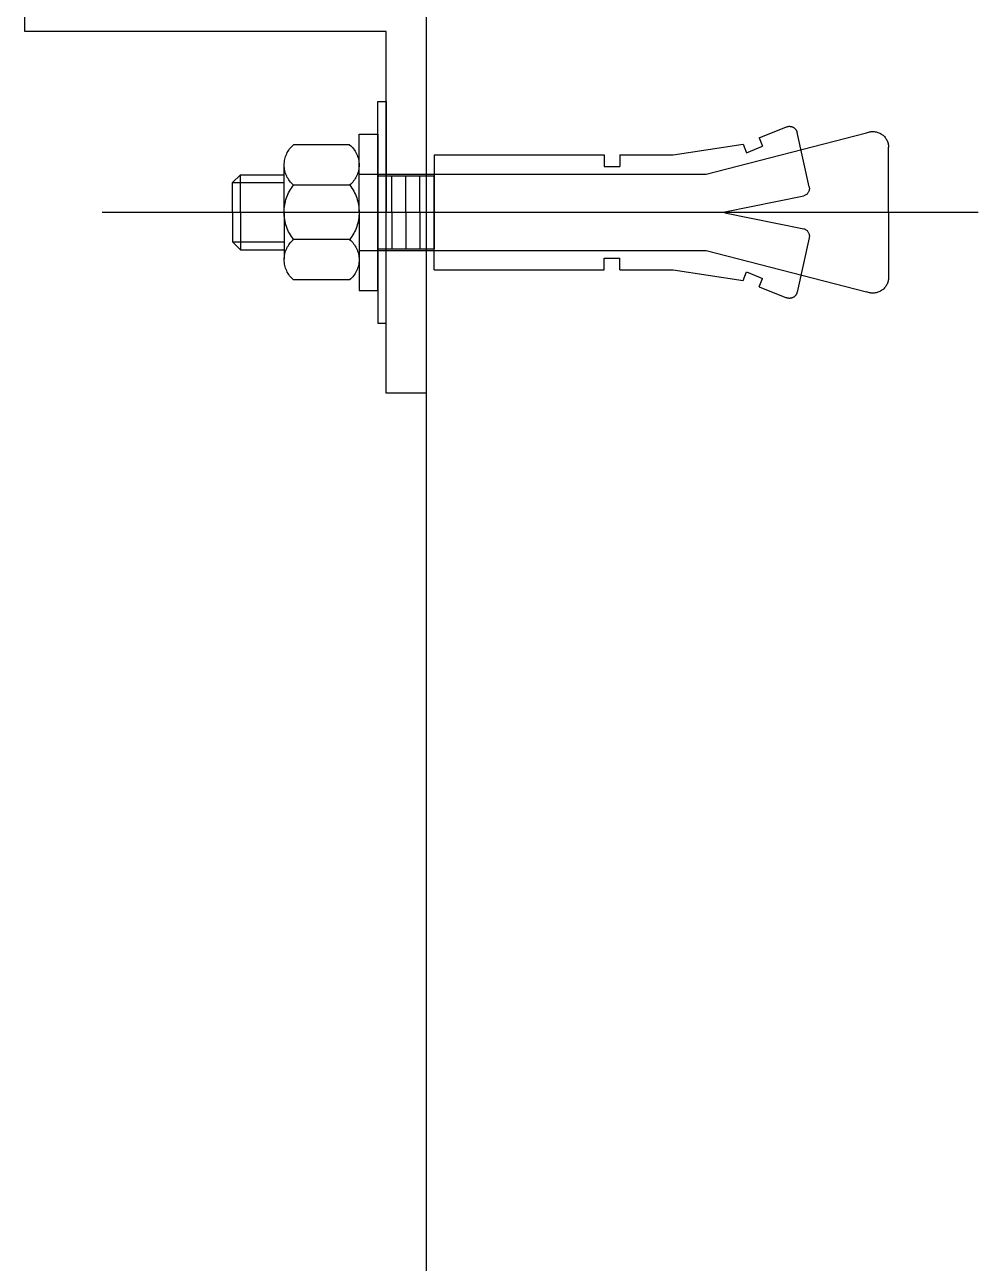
# Model space of a CAD drawing. Header units: millimetres. Extents: x 16974795 to 16999425, y -19668830 to -19651550.
# Drawn here: x 16993867.3 to 16994009.7, y -19660398 to -19660213 of the extents above; entities that cross this region are included whole.
import ezdxf

# ---------------------------------------------------------------- set-up
doc = ezdxf.new("R2010")
doc.units = ezdxf.units.MM
doc.header["$LTSCALE"] = 1200
doc.header["$MEASUREMENT"] = 0
doc.linetypes.add('CENTER', pattern=[2, 1.25, -0.25, 0.25, -0.25])
doc.linetypes.add('HIDDEN', pattern=[0.375, 0.25, -0.125])
doc.layers.get('0').update_dxf_attribs({"linetype": 'CONTINUOUS'})
doc.layers.add('ELE', color=4, linetype='CONTINUOUS')
doc.layers.add('가이드레일', color=4, linetype='CONTINUOUS')

# ---------------------------------------------------------------- blocks, each defined once
blk = doc.blocks.new('앙카')
at = {"color": 9, "linetype": 'HIDDEN'}
for p, q in [((14.89, 6.64), (14.89, 0.5)), ((14.89, 0.5), (14.89, 4.4)), ((16.39, 0.5), (16.39, 4.4)), ((17.89, 0.5), (17.89, 4.4)), ((19.39, 0.5), (19.39, 4.4)), ((14.89, -5.65), (14.89, 0.5)), ((14.89, 0.5), (14.89, -3.41)), ((16.39, 0.5), (16.39, -3.41)), ((17.89, 0.5), (17.89, -3.41)), ((19.39, 0.5), (19.39, -3.41))]:
    blk.add_line(p, q, dxfattribs=at)
for points in [[(20.88, 0.5), (20.88, 12.31), (20, 12.31), (20, 0.5)], [(20.88, 0.5), (20.88, -11.32), (20, -11.32), (20, 0.5)]]:
    blk.add_lwpolyline(points, dxfattribs=at)
at = {"layer": 'ELE', "color": 9, "linetype": 'HIDDEN'}
for p, q in [((-19.83, 8.45), (-22.74, 9.61)), ((-14.17, 4.56), (-31.29, 8.97)), ((-25.16, 3.22), (-23.87, 9.02)), ((-19.83, 8.45), (-20.17, 7.54)), ((20.89, 8.82), (20.89, 0.5)), ((22.89, 8.82), (20.89, 8.82)), ((22.89, 0.5), (22.89, 8.82)), ((-33.61, 0.5), (-33.61, 7.44)), ((-18.47, 6.85), (-20.17, 7.54)), ((-18.11, 7.76), (-18.47, 6.85)), ((-10.65, 6.64), (-18.11, 7.76)), ((-4.95, 6.64), (-10.65, 6.64)), ((-4.95, 6.64), (-4.95, 5.39)), ((14.89, 6.64), (-3.28, 6.64)), ((-3.28, 6.64), (-3.28, 5.39)), ((23.9, 7.7), (29.87, 7.7)), ((-3.28, 5.39), (-4.95, 5.39)), ((30.89, 0.5), (30.89, 5.44)), ((22.89, 4.56), (-14.17, 4.56)), ((20.89, 4.4), (14.89, 4.4)), ((35.55, 4.5), (30.88, 4.5)), ((35.55, 0.5), (35.55, 4.5)), ((36.39, 3.66), (35.55, 4.5)), ((23.9, 3.39), (29.89, 3.39)), ((36.39, 3.66), (30.88, 3.66)), ((36.39, 0.5), (36.39, 3.66)), ((-16.16, 0.56), (-24.6, 2.24)), ((-33.61, 0.5), (-33.61, -6.45)), ((-16.16, 0.43), (-24.6, -1.25)), ((-16.16, 0.56), (-16.47, 0.5)), ((-16.16, 0.43), (-16.47, 0.5)), ((20.89, -7.83), (20.89, 0.5)), ((22.89, 0.5), (22.89, -7.83)), ((30.89, 0.5), (30.89, -4.45)), ((35.55, 0.5), (35.55, -3.5)), ((36.39, 0.5), (36.39, -2.67)), ((-25.16, -2.23), (-23.87, -8.03)), ((23.9, -2.4), (29.89, -2.4)), ((-14.17, -3.57), (-31.29, -7.98)), ((22.89, -3.57), (-14.17, -3.57)), ((20.89, -3.41), (14.89, -3.41)), ((36.39, -2.67), (30.88, -2.67)), ((35.55, -3.5), (30.88, -3.5)), ((36.39, -2.67), (35.55, -3.5)), ((-3.28, -4.4), (-4.95, -4.4)), ((-4.95, -5.65), (-4.95, -4.4)), ((-3.28, -5.65), (-3.28, -4.4)), ((-18.47, -5.85), (-20.17, -6.55)), ((-19.83, -7.46), (-20.17, -6.55)), ((-18.11, -6.77), (-18.47, -5.85)), ((-10.65, -5.65), (-18.11, -6.77)), ((-4.95, -5.65), (-10.65, -5.65)), ((14.89, -5.65), (-3.28, -5.65)), ((-19.83, -7.46), (-22.74, -8.62)), ((22.89, -7.83), (20.89, -7.83)), ((23.9, -6.71), (29.87, -6.71))]:
    blk.add_line(p, q, dxfattribs=at)
at = {"layer": 'ELE', "color": 1, "linetype": 'CENTER'}
blk.add_line((50.3, 0.5), (-43.2, 0.5), dxfattribs=at)
at = {"layer": 'ELE', "color": 9, "linetype": 'HIDDEN'}
for centre, radius, start, end in [((-23.05, 8.84), 0.833, 68.1986, 167.4712), ((-31.95, 7.44), 1.67, 66.5713, 180), ((25.69, 5.55), 2.8, 129.7711, 230.2289), ((28.08, 5.55), 2.8, 309.7711, 50.2289), ((-24.34, 3.04), 0.833, 167.4712, 252.3499), ((27.54, 0.5), 4.66, 141.5328, 180), ((26.23, 0.5), 4.66, 0, 38.4672), ((27.54, 0.5), 4.66, 180, 218.4672), ((26.23, 0.5), 4.66, 321.5328, 0), ((-24.34, -2.05), 0.833, 107.6501, 192.5288), ((25.69, -4.56), 2.8, 129.7711, 230.2289), ((28.08, -4.56), 2.8, 309.7711, 50.2289), ((-31.95, -6.45), 1.67, 180, 293.4287), ((-23.05, -7.85), 0.833, 192.5288, 291.8014)]:
    blk.add_arc(centre, radius, start, end, dxfattribs=at)

msp = doc.modelspace()

# ---------------------------------------------------------------- linework, layer by layer
at = {"color": 3}
msp.add_line((16993927.26835, -19659526.19199), (16993927.26835, -19660447.40578), dxfattribs=at)
at = {"layer": '가이드레일'}
msp.add_lwpolyline([(16993867.26835, -19660207.99619), (16993927.26835, -19660207.99619), (16993927.26835, -19660267.99619), (16993921.26835, -19660267.99619), (16993921.26835, -19660213.99619), (16993867.26835, -19660213.99619), (16993867.26835, -19660207.99619)], dxfattribs=at)

# ---------------------------------------------------------------- block references
at = {"xscale": -1.4, "yscale": 1.4, "zscale": 1.4}
msp.add_blockref('앙카', (16993949.26827, -19660241.68938), dxfattribs=at)

doc.saveas('drawing.dxf')
